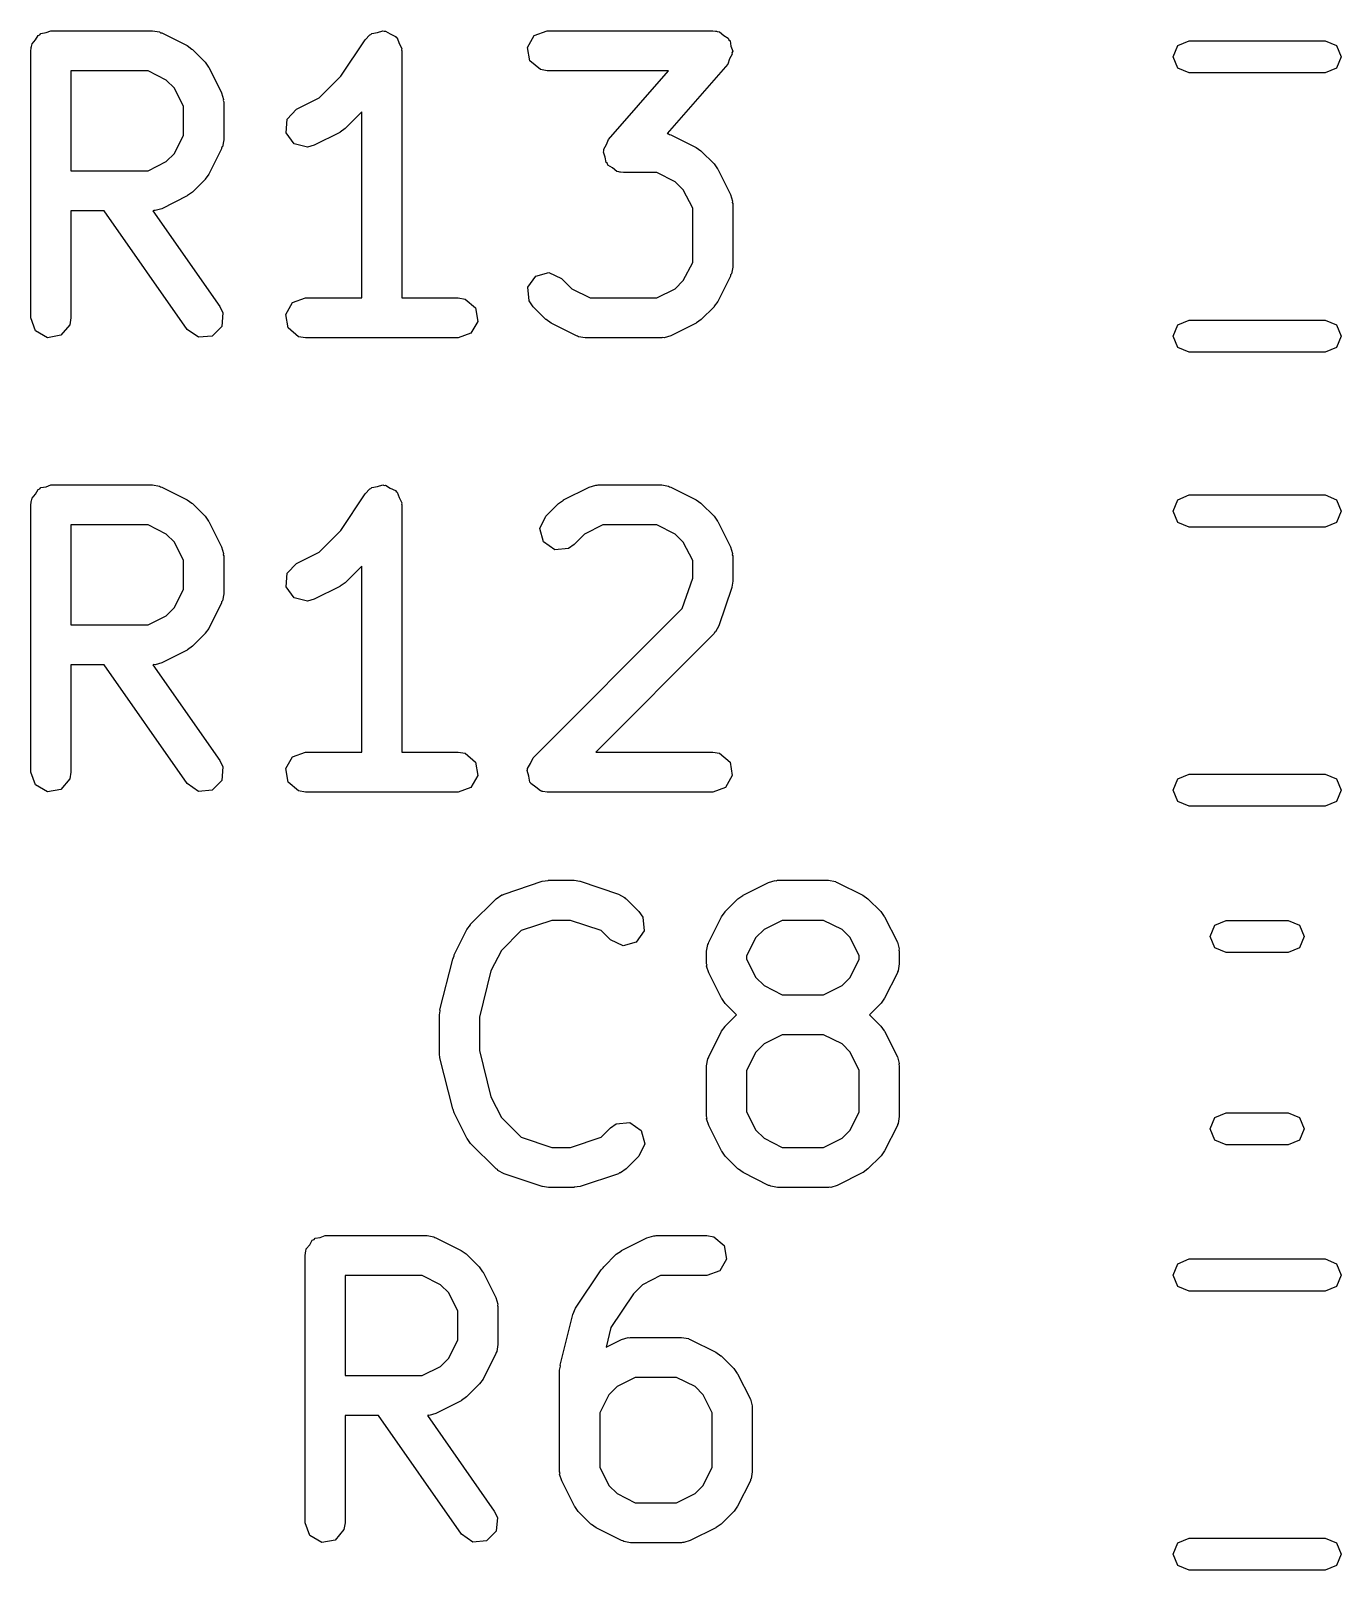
# Model space of a CAD drawing. Extents: x 127.8 to 166.1, y -113.3 to -80.1.
# Drawn here: x 138.01 to 142.91, y -87.74 to -81.97 of the extents above; entities that cross this region are included whole.
import ezdxf

# ---------------------------------------------------------------- set-up
doc = ezdxf.new("R2010")
doc.units = 0
doc.layers.add('BLACK', color=7, linetype='CONTINUOUS')

msp = doc.modelspace()

# ---------------------------------------------------------------- linework, layer by layer
at = {"layer": 'BLACK', "linetype": 'CONTINUOUS'}
for p, q in [((138.023, -82.0085), (138.033, -81.9916)), ((138.033, -81.9916), (138.04, -81.9893)), ((138.04, -81.9893), (138.044, -81.9841)), ((138.044, -81.9841), (138.063, -81.9808)), ((138.063, -81.9808), (138.081, -81.9741)), ((138.081, -81.9741), (138.462, -81.9741)), ((138.462, -81.9741), (138.488, -81.9786)), ((138.488, -81.9786), (138.491, -81.9815)), ((138.491, -81.9815), (138.496, -81.982)), ((138.496, -81.982), (138.591, -82.0296)), ((139.257, -82.0075), (139.275, -81.9887)), ((139.275, -81.9887), (139.279, -81.9874)), ((139.279, -81.9874), (139.282, -81.9841)), ((139.282, -81.9841), (139.303, -81.9804)), ((139.303, -81.9804), (139.324, -81.9743)), ((139.324, -81.9743), (139.328, -81.976)), ((139.328, -81.976), (139.333, -81.9752)), ((139.333, -81.9752), (139.351, -81.9861)), ((139.351, -81.9861), (139.371, -81.9949)), ((139.371, -81.9949), (139.373, -81.9987)), ((139.373, -81.9987), (139.377, -82.0009)), ((139.377, -82.0009), (139.384, -82.0213)), ((139.865, -82.0361), (139.89, -81.9916)), ((139.89, -81.9916), (139.939, -81.9741)), ((139.939, -81.9741), (140.558, -81.9741)), ((140.558, -81.9741), (140.569, -81.9761)), ((140.569, -81.9761), (140.572, -81.9755)), ((140.572, -81.9755), (140.575, -81.9771)), ((140.575, -81.9771), (140.583, -81.9786)), ((140.583, -81.9786), (140.599, -81.9916)), ((140.599, -81.9916), (140.616, -82.0021)), ((140.616, -82.0021), (140.618, -82.0078)), ((138.006, -82.0491), (138.008, -82.0394)), ((138.006, -83.0491), (138.006, -82.0491)), ((138.008, -82.0361), (138.009, -82.0332)), ((138.008, -82.0394), (138.008, -82.0361)), ((138.009, -82.0332), (138.011, -82.0234)), ((138.011, -82.0234), (138.023, -82.0085)), ((138.591, -82.0296), (138.609, -82.043)), ((138.609, -82.043), (138.611, -82.0437)), ((138.611, -82.0437), (138.658, -82.0913)), ((139.166, -82.1442), (139.257, -82.0075)), ((139.384, -82.0213), (139.394, -82.0409)), ((139.394, -82.0409), (139.393, -82.045)), ((139.393, -82.045), (139.395, -82.0491)), ((139.395, -82.0491), (139.395, -82.9741)), ((139.874, -82.0866), (139.865, -82.0361)), ((140.618, -82.0078), (140.623, -82.0116)), ((140.623, -82.0116), (140.626, -82.0315)), ((140.626, -82.0315), (140.633, -82.0507)), ((140.633, -82.0507), (140.63, -82.0562)), ((140.63, -82.0562), (140.631, -82.0621)), ((142.281, -82.0718), (142.299, -82.0294)), ((142.299, -82.0294), (142.341, -82.0118)), ((142.341, -82.0118), (142.85, -82.0118)), ((142.85, -82.0118), (142.893, -82.0294)), ((142.893, -82.0294), (142.91, -82.0718)), ((138.658, -82.0913), (138.671, -82.1097)), ((138.671, -82.1097), (138.672, -82.1108)), ((138.672, -82.1108), (138.72, -82.206)), ((139.913, -82.1196), (139.874, -82.0866)), ((140.614, -82.0985), (140.387, -82.3585)), ((140.621, -82.0796), (140.614, -82.0985)), ((140.631, -82.0621), (140.621, -82.0796)), ((142.299, -82.1142), (142.281, -82.0718)), ((142.341, -82.1318), (142.299, -82.1142)), ((142.893, -82.1142), (142.85, -82.1318)), ((142.91, -82.0718), (142.893, -82.1142)), ((138.445, -82.1241), (138.156, -82.1241)), ((138.156, -82.1241), (138.156, -82.4979)), ((138.513, -82.1584), (138.445, -82.1241)), ((138.544, -82.1888), (138.513, -82.1584)), ((139.085, -82.2256), (139.166, -82.1442)), ((139.939, -82.1241), (139.913, -82.1196)), ((140.392, -82.1241), (139.939, -82.1241)), ((140.168, -82.3807), (140.392, -82.1241)), ((142.85, -82.1318), (142.341, -82.1318)), ((138.578, -82.2573), (138.544, -82.1888)), ((138.72, -82.206), (138.727, -82.231)), ((138.727, -82.231), (138.726, -82.2354)), ((139, -82.2677), (139.085, -82.2256)), ((138.578, -82.3647), (138.578, -82.2573)), ((138.726, -82.2354), (138.728, -82.2396)), ((138.728, -82.2396), (138.728, -82.3824)), ((138.965, -82.305), (139, -82.2677)), ((139.245, -82.2778), (139.182, -82.3402)), ((139.245, -82.9741), (139.245, -82.2778)), ((138.962, -82.3562), (138.965, -82.305)), ((139.182, -82.3402), (139.164, -82.3531)), ((138.544, -82.4332), (138.578, -82.3647)), ((138.728, -82.3824), (138.723, -82.4081)), ((138.992, -82.3974), (138.962, -82.3562)), ((139.042, -82.4093), (138.992, -82.3974)), ((139.067, -82.4019), (139.042, -82.4093)), ((139.163, -82.3543), (139.067, -82.4019)), ((139.164, -82.3531), (139.163, -82.3543)), ((140.15, -82.417), (140.161, -82.3995)), ((140.161, -82.3995), (140.168, -82.3807)), ((140.387, -82.3585), (140.393, -82.3596)), ((140.393, -82.3596), (140.396, -82.3625)), ((140.396, -82.3625), (140.401, -82.363)), ((140.401, -82.363), (140.496, -82.4106)), ((138.445, -82.4979), (138.513, -82.4637)), ((138.513, -82.4637), (138.544, -82.4332)), ((138.72, -82.416), (138.672, -82.5112)), ((138.723, -82.4081), (138.72, -82.4115)), ((138.72, -82.4115), (138.72, -82.416)), ((140.149, -82.4285), (140.151, -82.4229)), ((140.156, -82.4476), (140.149, -82.4285)), ((140.151, -82.4229), (140.15, -82.417)), ((140.159, -82.4676), (140.156, -82.4476)), ((140.496, -82.4106), (140.514, -82.4239)), ((140.514, -82.4239), (140.515, -82.4246)), ((140.515, -82.4246), (140.563, -82.4723)), ((138.156, -82.4979), (138.445, -82.4979)), ((138.672, -82.5112), (138.659, -82.5292)), ((140.164, -82.4714), (140.159, -82.4676)), ((140.166, -82.4771), (140.164, -82.4714)), ((140.183, -82.4875), (140.166, -82.4771)), ((140.199, -82.5005), (140.183, -82.4875)), ((140.207, -82.502), (140.199, -82.5005)), ((140.21, -82.5036), (140.207, -82.502)), ((140.213, -82.5031), (140.21, -82.5036)), ((140.224, -82.5051), (140.213, -82.5031)), ((140.349, -82.5051), (140.224, -82.5051)), ((140.418, -82.5393), (140.349, -82.5051)), ((140.563, -82.4723), (140.576, -82.4906)), ((140.576, -82.4906), (140.577, -82.4917)), ((140.577, -82.4917), (140.625, -82.587)), ((138.611, -82.5783), (138.592, -82.5912)), ((138.658, -82.5307), (138.611, -82.5783)), ((138.659, -82.5292), (138.658, -82.5307)), ((140.448, -82.5697), (140.418, -82.5393)), ((140.483, -82.6382), (140.448, -82.5697)), ((138.591, -82.5924), (138.496, -82.64)), ((138.592, -82.5912), (138.591, -82.5924)), ((140.625, -82.587), (140.632, -82.612)), ((140.632, -82.612), (140.631, -82.6163)), ((140.631, -82.6163), (140.633, -82.6205)), ((140.633, -82.6205), (140.633, -82.8586)), ((138.28, -82.6479), (138.156, -82.6479)), ((138.156, -82.6479), (138.156, -83.0491)), ((138.591, -83.0921), (138.28, -82.6479)), ((138.467, -82.6464), (138.463, -82.6476)), ((138.463, -82.6476), (138.714, -83.0061)), ((138.471, -82.6474), (138.467, -82.6464)), ((138.496, -82.64), (138.471, -82.6474)), ((140.483, -82.8409), (140.483, -82.6382)), ((140.448, -82.9094), (140.483, -82.8409)), ((140.633, -82.8586), (140.628, -82.8843)), ((139.866, -82.9344), (139.896, -82.8924)), ((139.896, -82.8924), (139.945, -82.8791)), ((139.945, -82.8791), (139.992, -82.9008)), ((139.992, -82.9008), (140.031, -82.9398)), ((140.418, -82.9398), (140.448, -82.9094)), ((140.625, -82.8922), (140.577, -82.9874)), ((140.628, -82.8843), (140.625, -82.8877)), ((140.625, -82.8877), (140.625, -82.8922)), ((138.986, -82.9916), (139.034, -82.9741)), ((139.034, -82.9741), (139.245, -82.9741)), ((139.395, -82.9741), (139.605, -82.9741)), ((139.605, -82.9741), (139.631, -82.9786)), ((139.631, -82.9786), (139.67, -83.0116)), ((139.871, -82.9856), (139.866, -82.9344)), ((140.031, -82.9398), (140.099, -82.9741)), ((140.099, -82.9741), (140.349, -82.9741)), ((140.349, -82.9741), (140.418, -82.9398)), ((138.714, -83.0061), (138.725, -83.0297)), ((138.725, -83.0297), (138.721, -83.0808)), ((138.96, -83.0361), (138.986, -82.9916)), ((138.969, -83.0866), (138.96, -83.0361)), ((139.67, -83.0116), (139.679, -83.0621)), ((139.886, -83.0069), (139.871, -82.9856)), ((139.933, -83.0545), (139.886, -83.0069)), ((140.563, -83.0069), (140.515, -83.0545)), ((140.564, -83.0054), (140.563, -83.0069)), ((140.577, -82.9874), (140.564, -83.0054)), ((138.024, -83.0973), (138.006, -83.0491)), ((138.068, -83.123), (138.024, -83.0973)), ((138.152, -83.0748), (138.119, -83.1141)), ((138.156, -83.0491), (138.152, -83.0748)), ((138.633, -83.1215), (138.591, -83.0921)), ((138.721, -83.0808), (138.685, -83.1171)), ((139.008, -83.1196), (138.969, -83.0866)), ((139.679, -83.0621), (139.653, -83.1066)), ((139.935, -83.0552), (139.933, -83.0545)), ((139.953, -83.0686), (139.935, -83.0552)), ((140.048, -83.1162), (139.953, -83.0686)), ((140.496, -83.0686), (140.401, -83.1162)), ((140.497, -83.0674), (140.496, -83.0686)), ((140.515, -83.0545), (140.497, -83.0674)), ((142.281, -83.1168), (142.299, -83.0744)), ((142.299, -83.0744), (142.341, -83.0568)), ((142.341, -83.0568), (142.85, -83.0568)), ((142.85, -83.0568), (142.893, -83.0744)), ((142.893, -83.0744), (142.91, -83.1168)), ((138.119, -83.1141), (138.068, -83.123)), ((138.685, -83.1171), (138.633, -83.1215)), ((139.034, -83.1241), (139.008, -83.1196)), ((139.605, -83.1241), (139.034, -83.1241)), ((139.653, -83.1066), (139.605, -83.1241)), ((140.052, -83.1167), (140.048, -83.1162)), ((140.056, -83.1196), (140.052, -83.1167)), ((140.081, -83.1241), (140.056, -83.1196)), ((140.367, -83.1241), (140.081, -83.1241)), ((140.371, -83.1226), (140.367, -83.1241)), ((140.376, -83.1236), (140.371, -83.1226)), ((140.401, -83.1162), (140.376, -83.1236)), ((142.299, -83.1592), (142.281, -83.1168)), ((142.91, -83.1168), (142.893, -83.1592)), ((142.341, -83.1768), (142.299, -83.1592)), ((142.85, -83.1768), (142.341, -83.1768)), ((142.893, -83.1592), (142.85, -83.1768)), ((138.063, -83.6808), (138.081, -83.6741)), ((138.081, -83.6741), (138.462, -83.6741)), ((138.462, -83.6741), (138.488, -83.6786)), ((139.303, -83.6804), (139.324, -83.6743)), ((139.324, -83.6743), (139.328, -83.676)), ((140.125, -83.6756), (140.129, -83.6741)), ((140.129, -83.6741), (140.367, -83.6741)), ((140.367, -83.6741), (140.393, -83.6786)), ((138.009, -83.7332), (138.011, -83.7234)), ((138.011, -83.7234), (138.023, -83.7085)), ((138.023, -83.7085), (138.033, -83.6916)), ((138.033, -83.6916), (138.04, -83.6893)), ((138.04, -83.6893), (138.044, -83.6841)), ((138.044, -83.6841), (138.063, -83.6808)), ((138.488, -83.6786), (138.491, -83.6815)), ((138.491, -83.6815), (138.496, -83.682)), ((138.496, -83.682), (138.591, -83.7296)), ((138.591, -83.7296), (138.609, -83.743)), ((139.166, -83.8442), (139.257, -83.7075)), ((139.257, -83.7075), (139.275, -83.6887)), ((139.275, -83.6887), (139.279, -83.6874)), ((139.279, -83.6874), (139.282, -83.6841)), ((139.282, -83.6841), (139.303, -83.6804)), ((139.328, -83.676), (139.333, -83.6752)), ((139.333, -83.6752), (139.351, -83.6861)), ((139.351, -83.6861), (139.371, -83.6949)), ((139.371, -83.6949), (139.373, -83.6987)), ((139.373, -83.6987), (139.377, -83.7009)), ((139.377, -83.7009), (139.384, -83.7213)), ((139.384, -83.7213), (139.394, -83.7409)), ((139.981, -83.7437), (139.999, -83.7308)), ((139.999, -83.7308), (140, -83.7296)), ((140, -83.7296), (140.096, -83.682)), ((140.096, -83.682), (140.12, -83.6746)), ((140.12, -83.6746), (140.125, -83.6756)), ((140.393, -83.6786), (140.396, -83.6815)), ((140.396, -83.6815), (140.401, -83.682)), ((140.401, -83.682), (140.496, -83.7296)), ((140.496, -83.7296), (140.514, -83.743)), ((142.281, -83.7718), (142.299, -83.7294)), ((142.299, -83.7294), (142.341, -83.7118)), ((142.341, -83.7118), (142.85, -83.7118)), ((142.85, -83.7118), (142.893, -83.7294)), ((142.893, -83.7294), (142.91, -83.7718)), ((138.006, -83.7491), (138.008, -83.7394)), ((138.006, -84.7491), (138.006, -83.7491)), ((138.008, -83.7361), (138.009, -83.7332)), ((138.008, -83.7394), (138.008, -83.7361)), ((138.609, -83.743), (138.611, -83.7437)), ((138.611, -83.7437), (138.658, -83.7913)), ((139.394, -83.7409), (139.393, -83.745)), ((139.393, -83.745), (139.395, -83.7491)), ((139.395, -83.7491), (139.395, -84.6741)), ((139.933, -83.7913), (139.981, -83.7437)), ((140.514, -83.743), (140.515, -83.7437)), ((140.515, -83.7437), (140.563, -83.7913)), ((142.299, -83.8142), (142.281, -83.7718)), ((142.91, -83.7718), (142.893, -83.8142)), ((138.445, -83.8241), (138.156, -83.8241)), ((138.156, -83.8241), (138.156, -84.1979)), ((138.513, -83.8584), (138.445, -83.8241)), ((138.658, -83.7913), (138.671, -83.8097)), ((138.671, -83.8097), (138.672, -83.8108)), ((138.672, -83.8108), (138.72, -83.906)), ((139.085, -83.9256), (139.166, -83.8442)), ((139.911, -83.8378), (139.933, -83.7913)), ((139.925, -83.8874), (139.911, -83.8378)), ((140.147, -83.8241), (140.078, -83.8584)), ((140.349, -83.8241), (140.147, -83.8241)), ((140.418, -83.8584), (140.349, -83.8241)), ((140.563, -83.7913), (140.576, -83.8097)), ((140.576, -83.8097), (140.577, -83.8108)), ((140.577, -83.8108), (140.625, -83.906)), ((142.341, -83.8318), (142.299, -83.8142)), ((142.85, -83.8318), (142.341, -83.8318)), ((142.893, -83.8142), (142.85, -83.8318)), ((138.544, -83.8888), (138.513, -83.8584)), ((138.578, -83.9573), (138.544, -83.8888)), ((139.967, -83.9168), (139.925, -83.8874)), ((140.039, -83.8974), (140.018, -83.9123)), ((140.078, -83.8584), (140.039, -83.8974)), ((140.448, -83.8888), (140.418, -83.8584)), ((140.483, -83.9573), (140.448, -83.8888)), ((138.578, -84.0647), (138.578, -83.9573)), ((138.72, -83.906), (138.727, -83.931)), ((138.727, -83.931), (138.726, -83.9354)), ((138.726, -83.9354), (138.728, -83.9396)), ((138.728, -83.9396), (138.728, -84.0824)), ((139, -83.9677), (139.085, -83.9256)), ((140.018, -83.9123), (139.967, -83.9168)), ((140.483, -84.0226), (140.483, -83.9573)), ((140.625, -83.906), (140.632, -83.931)), ((140.632, -83.931), (140.631, -83.9354)), ((140.631, -83.9354), (140.633, -83.9396)), ((140.633, -83.9396), (140.633, -84.0348)), ((138.962, -84.0562), (138.965, -84.005)), ((138.965, -84.005), (139, -83.9677)), ((139.245, -83.9778), (139.182, -84.0402)), ((139.245, -84.6741), (139.245, -83.9778)), ((138.544, -84.1332), (138.578, -84.0647)), ((138.992, -84.0974), (138.962, -84.0562)), ((139.163, -84.0543), (139.067, -84.1019)), ((139.164, -84.0531), (139.163, -84.0543)), ((139.182, -84.0402), (139.164, -84.0531)), ((140.444, -84.1372), (140.483, -84.0226)), ((140.629, -84.0585), (140.581, -84.2014)), ((140.633, -84.0348), (140.629, -84.0569)), ((140.629, -84.0569), (140.629, -84.0585)), ((138.513, -84.1636), (138.544, -84.1332)), ((138.72, -84.116), (138.672, -84.2112)), ((138.723, -84.1081), (138.72, -84.1115)), ((138.72, -84.1115), (138.72, -84.116)), ((138.728, -84.0824), (138.723, -84.1081)), ((139.042, -84.1093), (138.992, -84.0974)), ((139.067, -84.1019), (139.042, -84.1093)), ((138.445, -84.1979), (138.513, -84.1636)), ((139.886, -84.6961), (140.444, -84.1372)), ((138.156, -84.1979), (138.445, -84.1979)), ((138.658, -84.2307), (138.611, -84.2783)), ((138.659, -84.2292), (138.658, -84.2307)), ((138.672, -84.2112), (138.659, -84.2292)), ((140.563, -84.2307), (140.12, -84.6741)), ((140.565, -84.2266), (140.563, -84.2307)), ((140.569, -84.2243), (140.565, -84.2266)), ((140.581, -84.2014), (140.569, -84.2243)), ((138.591, -84.2924), (138.496, -84.34)), ((138.592, -84.2912), (138.591, -84.2924)), ((138.611, -84.2783), (138.592, -84.2912)), ((138.28, -84.3479), (138.156, -84.3479)), ((138.156, -84.3479), (138.156, -84.7491)), ((138.591, -84.7921), (138.28, -84.3479)), ((138.467, -84.3464), (138.463, -84.3476)), ((138.463, -84.3476), (138.714, -84.7061)), ((138.471, -84.3474), (138.467, -84.3464)), ((138.496, -84.34), (138.471, -84.3474)), ((138.714, -84.7061), (138.725, -84.7297)), ((138.96, -84.7361), (138.986, -84.6916)), ((138.986, -84.6916), (139.034, -84.6741)), ((139.034, -84.6741), (139.245, -84.6741)), ((139.395, -84.6741), (139.605, -84.6741)), ((139.605, -84.6741), (139.631, -84.6786)), ((139.631, -84.6786), (139.67, -84.7116)), ((139.67, -84.7116), (139.679, -84.7621)), ((139.876, -84.7165), (139.886, -84.6961)), ((140.12, -84.6741), (140.558, -84.6741)), ((140.558, -84.6741), (140.583, -84.6786)), ((140.583, -84.6786), (140.623, -84.7116)), ((140.623, -84.7116), (140.631, -84.7621)), ((138.024, -84.7973), (138.006, -84.7491)), ((138.156, -84.7491), (138.152, -84.7748)), ((138.725, -84.7297), (138.721, -84.7808)), ((138.969, -84.7866), (138.96, -84.7361)), ((139.679, -84.7621), (139.653, -84.8066)), ((139.864, -84.7426), (139.865, -84.7395)), ((139.87, -84.7644), (139.864, -84.7426)), ((139.865, -84.7361), (139.876, -84.7165)), ((139.865, -84.7395), (139.865, -84.7361)), ((139.874, -84.7866), (139.87, -84.7644)), ((140.631, -84.7621), (140.606, -84.8066)), ((142.299, -84.7744), (142.341, -84.7568)), ((142.341, -84.7568), (142.85, -84.7568)), ((142.85, -84.7568), (142.893, -84.7744)), ((138.068, -84.823), (138.024, -84.7973)), ((138.119, -84.8141), (138.068, -84.823)), ((138.152, -84.7748), (138.119, -84.8141)), ((138.633, -84.8215), (138.591, -84.7921)), ((138.685, -84.8171), (138.633, -84.8215)), ((138.721, -84.7808), (138.685, -84.8171)), ((139.008, -84.8196), (138.969, -84.7866)), ((139.034, -84.8241), (139.008, -84.8196)), ((139.605, -84.8241), (139.034, -84.8241)), ((139.653, -84.8066), (139.605, -84.8241)), ((139.876, -84.7888), (139.874, -84.7866)), ((139.877, -84.7921), (139.876, -84.7888)), ((139.896, -84.8051), (139.877, -84.7921)), ((139.913, -84.8196), (139.896, -84.8051)), ((139.918, -84.8204), (139.913, -84.8196)), ((139.919, -84.8215), (139.918, -84.8204)), ((139.922, -84.8213), (139.919, -84.8215)), ((139.939, -84.8241), (139.922, -84.8213)), ((140.558, -84.8241), (139.939, -84.8241)), ((140.606, -84.8066), (140.558, -84.8241)), ((142.281, -84.8168), (142.299, -84.7744)), ((142.299, -84.8592), (142.281, -84.8168)), ((142.893, -84.7744), (142.91, -84.8168)), ((142.91, -84.8168), (142.893, -84.8592)), ((142.341, -84.8768), (142.299, -84.8592)), ((142.85, -84.8768), (142.341, -84.8768)), ((142.893, -84.8592), (142.85, -84.8768)), ((139.777, -85.2056), (139.92, -85.1579)), ((139.92, -85.1579), (139.942, -85.1547)), ((139.942, -85.1547), (139.943, -85.1541)), ((139.943, -85.1541), (140.039, -85.1541)), ((140.039, -85.1541), (140.061, -85.158)), ((140.061, -85.158), (140.062, -85.1579)), ((140.062, -85.1579), (140.205, -85.2056)), ((140.672, -85.2096), (140.767, -85.162)), ((140.767, -85.162), (140.792, -85.1546)), ((140.792, -85.1546), (140.796, -85.1556)), ((140.796, -85.1556), (140.8, -85.1541)), ((140.8, -85.1541), (140.991, -85.1541)), ((140.991, -85.1541), (141.017, -85.1586)), ((141.017, -85.1586), (141.02, -85.1615)), ((141.02, -85.1615), (141.024, -85.162)), ((141.024, -85.162), (141.12, -85.2096)), ((139.652, -85.3189), (139.747, -85.2237)), ((139.747, -85.2237), (139.769, -85.2087)), ((139.769, -85.2087), (139.773, -85.2084)), ((139.773, -85.2084), (139.777, -85.2056)), ((140.205, -85.2056), (140.228, -85.218)), ((140.228, -85.218), (140.23, -85.2218)), ((140.23, -85.2218), (140.234, -85.2237)), ((140.234, -85.2237), (140.282, -85.2713)), ((140.605, -85.2713), (140.652, -85.2237)), ((140.652, -85.2237), (140.671, -85.2108)), ((140.671, -85.2108), (140.672, -85.2096)), ((141.12, -85.2096), (141.138, -85.223)), ((141.138, -85.223), (141.139, -85.2237)), ((141.139, -85.2237), (141.187, -85.2713)), ((140.282, -85.2713), (140.297, -85.2926)), ((140.591, -85.2908), (140.604, -85.2728)), ((140.604, -85.2728), (140.605, -85.2713)), ((141.187, -85.2713), (141.2, -85.2897)), ((139.591, -85.4337), (139.638, -85.3384)), ((139.638, -85.3384), (139.652, -85.3204)), ((139.652, -85.3204), (139.652, -85.3189)), ((139.841, -85.3423), (139.767, -85.4164)), ((139.956, -85.3041), (139.841, -85.3423)), ((140.026, -85.3041), (139.956, -85.3041)), ((140.141, -85.3423), (140.026, -85.3041)), ((140.176, -85.3774), (140.141, -85.3423)), ((140.301, -85.3437), (140.272, -85.3858)), ((140.297, -85.2926), (140.301, -85.3437)), ((140.543, -85.386), (140.591, -85.2908)), ((140.75, -85.3384), (140.719, -85.3688)), ((140.818, -85.3041), (140.75, -85.3384)), ((140.973, -85.3041), (140.818, -85.3041)), ((141.042, -85.3384), (140.973, -85.3041)), ((141.072, -85.3688), (141.042, -85.3384)), ((141.2, -85.2897), (141.201, -85.2908)), ((141.201, -85.2908), (141.249, -85.386)), ((142.42, -85.3643), (142.437, -85.3219)), ((142.437, -85.3219), (142.48, -85.3043)), ((142.48, -85.3043), (142.712, -85.3043)), ((142.712, -85.3043), (142.754, -85.3219)), ((142.754, -85.3219), (142.772, -85.3643)), ((140.223, -85.3991), (140.176, -85.3774)), ((140.272, -85.3858), (140.223, -85.3991)), ((140.535, -85.4196), (140.54, -85.3939)), ((140.54, -85.3939), (140.542, -85.3905)), ((140.542, -85.3905), (140.543, -85.386)), ((140.719, -85.3688), (140.685, -85.4373)), ((141.106, -85.4373), (141.072, -85.3688)), ((141.249, -85.386), (141.256, -85.411)), ((142.437, -85.4067), (142.42, -85.3643)), ((142.772, -85.3643), (142.754, -85.4067)), ((139.537, -85.6395), (139.585, -85.449)), ((139.585, -85.449), (139.59, -85.4372)), ((139.59, -85.4372), (139.591, -85.4337)), ((139.767, -85.4164), (139.728, -85.4934)), ((140.535, -85.4672), (140.535, -85.4196)), ((140.685, -85.4373), (140.685, -85.4495)), ((140.685, -85.4495), (140.719, -85.518)), ((141.072, -85.518), (141.106, -85.4495)), ((141.106, -85.4495), (141.106, -85.4373)), ((141.256, -85.411), (141.255, -85.4154)), ((141.255, -85.4154), (141.256, -85.4196)), ((141.256, -85.4196), (141.256, -85.4672)), ((142.48, -85.4243), (142.437, -85.4067)), ((142.712, -85.4243), (142.48, -85.4243)), ((142.754, -85.4067), (142.712, -85.4243)), ((139.728, -85.4934), (139.685, -85.6669)), ((140.537, -85.4714), (140.535, -85.4672)), ((140.535, -85.4758), (140.537, -85.4714)), ((140.543, -85.5007), (140.535, -85.4758)), ((140.591, -85.596), (140.543, -85.5007)), ((140.719, -85.518), (140.75, -85.5484)), ((141.042, -85.5484), (141.072, -85.518)), ((141.249, -85.5007), (141.201, -85.596)), ((141.252, -85.4928), (141.249, -85.4963)), ((141.249, -85.4963), (141.249, -85.5007)), ((141.256, -85.4672), (141.252, -85.4928)), ((140.75, -85.5484), (140.818, -85.5827)), ((140.973, -85.5827), (141.042, -85.5484)), ((140.592, -85.5971), (140.591, -85.596)), ((140.605, -85.6155), (140.592, -85.5971)), ((140.647, -85.6577), (140.605, -85.6155)), ((140.818, -85.5827), (140.973, -85.5827)), ((141.187, -85.6155), (141.145, -85.6577)), ((141.188, -85.614), (141.187, -85.6155)), ((141.201, -85.596), (141.188, -85.614)), ((139.535, -85.6577), (139.538, -85.6429)), ((139.535, -85.8005), (139.535, -85.6577)), ((139.538, -85.6429), (139.537, -85.6395)), ((139.685, -85.6669), (139.685, -85.7913)), ((140.605, -85.6999), (140.647, -85.6577)), ((141.145, -85.6577), (141.187, -85.6999)), ((140.543, -85.8146), (140.591, -85.7194)), ((140.591, -85.7194), (140.604, -85.7014)), ((140.604, -85.7014), (140.605, -85.6999)), ((140.818, -85.7327), (140.75, -85.7669)), ((140.973, -85.7327), (140.818, -85.7327)), ((141.042, -85.7669), (140.973, -85.7327)), ((141.187, -85.6999), (141.2, -85.7182)), ((141.2, -85.7182), (141.201, -85.7194)), ((141.201, -85.7194), (141.249, -85.8146)), ((139.536, -85.8038), (139.535, -85.8005)), ((139.537, -85.8187), (139.536, -85.8038)), ((139.685, -85.7913), (139.728, -85.9648)), ((140.719, -85.7973), (140.685, -85.8659)), ((140.75, -85.7669), (140.719, -85.7973)), ((141.072, -85.7973), (141.042, -85.7669)), ((141.106, -85.8658), (141.072, -85.7973)), ((139.585, -86.0092), (139.537, -85.8187)), ((140.535, -85.8481), (140.54, -85.8225)), ((140.535, -86.0386), (140.535, -85.8481)), ((140.54, -85.8225), (140.542, -85.8191)), ((140.542, -85.8191), (140.543, -85.8146)), ((141.249, -85.8146), (141.256, -85.8396)), ((141.256, -85.8396), (141.255, -85.8439)), ((141.255, -85.8439), (141.256, -85.8481)), ((141.256, -85.8481), (141.256, -86.0386)), ((140.685, -85.8659), (140.685, -86.0209)), ((141.106, -86.0209), (141.106, -85.8658)), ((139.728, -85.9648), (139.767, -86.0418)), ((139.587, -86.0121), (139.585, -86.0092)), ((139.591, -86.0245), (139.587, -86.0121)), ((139.638, -86.1198), (139.591, -86.0245)), ((140.685, -86.0209), (140.719, -86.0894)), ((141.072, -86.0894), (141.106, -86.0209)), ((142.437, -86.0419), (142.48, -86.0243)), ((142.48, -86.0243), (142.712, -86.0243)), ((142.712, -86.0243), (142.754, -86.0419)), ((139.767, -86.0418), (139.841, -86.1159)), ((140.141, -86.1159), (140.176, -86.0808)), ((140.176, -86.0808), (140.197, -86.0659)), ((140.197, -86.0659), (140.248, -86.0614)), ((140.248, -86.0614), (140.29, -86.0908)), ((140.29, -86.0908), (140.304, -86.1404)), ((140.537, -86.0428), (140.535, -86.0386)), ((140.535, -86.0472), (140.537, -86.0428)), ((140.543, -86.0722), (140.535, -86.0472)), ((140.591, -86.1674), (140.543, -86.0722)), ((140.719, -86.0894), (140.75, -86.1198)), ((141.042, -86.1198), (141.072, -86.0894)), ((141.249, -86.0722), (141.201, -86.1674)), ((141.252, -86.0643), (141.249, -86.0677)), ((141.249, -86.0677), (141.249, -86.0722)), ((141.256, -86.0386), (141.252, -86.0643)), ((142.42, -86.0843), (142.437, -86.0419)), ((142.437, -86.1267), (142.42, -86.0843)), ((142.754, -86.0419), (142.772, -86.0843)), ((142.772, -86.0843), (142.754, -86.1267)), ((139.639, -86.1209), (139.638, -86.1198)), ((139.652, -86.1393), (139.639, -86.1209)), ((139.747, -86.2345), (139.652, -86.1393)), ((139.841, -86.1159), (139.956, -86.1541)), ((140.026, -86.1541), (140.141, -86.1159)), ((140.304, -86.1404), (140.282, -86.1869)), ((140.75, -86.1198), (140.818, -86.1541)), ((140.973, -86.1541), (141.042, -86.1198)), ((142.48, -86.1443), (142.437, -86.1267)), ((142.712, -86.1443), (142.48, -86.1443)), ((142.754, -86.1267), (142.712, -86.1443)), ((139.956, -86.1541), (140.026, -86.1541)), ((140.282, -86.1869), (140.234, -86.2345)), ((140.592, -86.1685), (140.591, -86.1674)), ((140.605, -86.1869), (140.592, -86.1685)), ((140.652, -86.2345), (140.605, -86.1869)), ((140.818, -86.1541), (140.973, -86.1541)), ((141.187, -86.1869), (141.139, -86.2345)), ((141.188, -86.1854), (141.187, -86.1869)), ((141.201, -86.1674), (141.188, -86.1854)), ((139.752, -86.2364), (139.747, -86.2345)), ((139.754, -86.2402), (139.752, -86.2364)), ((139.777, -86.2526), (139.754, -86.2402)), ((139.92, -86.3002), (139.777, -86.2526)), ((140.205, -86.2526), (140.062, -86.3002)), ((140.209, -86.2498), (140.205, -86.2526)), ((140.213, -86.2495), (140.209, -86.2498)), ((140.234, -86.2345), (140.213, -86.2495)), ((140.654, -86.2352), (140.652, -86.2345)), ((140.672, -86.2486), (140.654, -86.2352)), ((140.767, -86.2962), (140.672, -86.2486)), ((141.12, -86.2486), (141.024, -86.2962)), ((141.121, -86.2474), (141.12, -86.2486)), ((141.139, -86.2345), (141.121, -86.2474)), ((139.921, -86.3002), (139.92, -86.3002)), ((139.943, -86.3041), (139.921, -86.3002)), ((140.039, -86.3041), (139.943, -86.3041)), ((140.04, -86.3035), (140.039, -86.3041)), ((140.062, -86.3002), (140.04, -86.3035)), ((140.771, -86.2967), (140.767, -86.2962)), ((140.775, -86.2996), (140.771, -86.2967)), ((140.8, -86.3041), (140.775, -86.2996)), ((140.991, -86.3041), (140.8, -86.3041)), ((140.995, -86.3026), (140.991, -86.3041)), ((141, -86.3036), (140.995, -86.3026)), ((141.024, -86.2962), (141, -86.3036)), ((139.066, -86.4993), (139.07, -86.4941)), ((139.07, -86.4941), (139.089, -86.4908)), ((139.089, -86.4908), (139.108, -86.4841)), ((139.108, -86.4841), (139.489, -86.4841)), ((139.489, -86.4841), (139.514, -86.4886)), ((139.514, -86.4886), (139.518, -86.4915)), ((139.518, -86.4915), (139.522, -86.492)), ((139.522, -86.492), (139.617, -86.5396)), ((140.217, -86.5396), (140.312, -86.492)), ((140.312, -86.492), (140.337, -86.4846)), ((140.337, -86.4846), (140.342, -86.4856)), ((140.342, -86.4856), (140.346, -86.4841)), ((140.346, -86.4841), (140.536, -86.4841)), ((140.536, -86.4841), (140.562, -86.4886)), ((140.562, -86.4886), (140.601, -86.5216)), ((139.033, -86.5591), (139.034, -86.5494)), ((139.034, -86.5461), (139.035, -86.5432)), ((139.034, -86.5494), (139.034, -86.5461)), ((139.035, -86.5432), (139.037, -86.5334)), ((139.037, -86.5334), (139.05, -86.5185)), ((139.05, -86.5185), (139.059, -86.5016)), ((139.059, -86.5016), (139.066, -86.4993)), ((139.617, -86.5396), (139.635, -86.553)), ((139.635, -86.553), (139.637, -86.5537)), ((139.637, -86.5537), (139.684, -86.6013)), ((140.15, -86.6013), (140.197, -86.5537)), ((140.197, -86.5537), (140.216, -86.5408)), ((140.216, -86.5408), (140.217, -86.5396)), ((140.601, -86.5216), (140.61, -86.5721)), ((139.033, -87.5591), (139.033, -86.5591)), ((139.684, -86.6013), (139.697, -86.6197)), ((140.045, -86.7556), (140.14, -86.6127)), ((140.14, -86.6127), (140.148, -86.6045)), ((140.148, -86.6045), (140.15, -86.6013)), ((140.61, -86.5721), (140.584, -86.6166)), ((142.281, -86.6318), (142.299, -86.5894)), ((142.299, -86.5894), (142.341, -86.5718)), ((142.341, -86.5718), (142.85, -86.5718)), ((142.85, -86.5718), (142.893, -86.5894)), ((142.893, -86.5894), (142.91, -86.6318)), ((139.471, -86.6341), (139.183, -86.6341)), ((139.183, -86.6341), (139.183, -87.0079)), ((139.539, -86.6684), (139.471, -86.6341)), ((139.57, -86.6988), (139.539, -86.6684)), ((139.697, -86.6197), (139.699, -86.6208)), ((139.699, -86.6208), (139.746, -86.716)), ((140.295, -86.6684), (140.261, -86.7021)), ((140.363, -86.6341), (140.295, -86.6684)), ((140.536, -86.6341), (140.363, -86.6341)), ((140.584, -86.6166), (140.536, -86.6341)), ((142.299, -86.6742), (142.281, -86.6318)), ((142.91, -86.6318), (142.893, -86.6742)), ((139.604, -86.7673), (139.57, -86.6988)), ((139.746, -86.716), (139.754, -86.741)), ((140.261, -86.7021), (140.177, -86.828)), ((142.341, -86.6918), (142.299, -86.6742)), ((142.85, -86.6918), (142.341, -86.6918)), ((142.893, -86.6742), (142.85, -86.6918)), ((139.604, -86.8747), (139.604, -86.7673)), ((139.754, -86.741), (139.753, -86.7454)), ((139.753, -86.7454), (139.754, -86.7496)), ((139.754, -86.7496), (139.754, -86.8924)), ((139.987, -86.9695), (140.035, -86.779)), ((140.035, -86.779), (140.045, -86.756)), ((140.045, -86.756), (140.045, -86.7556)), ((140.177, -86.828), (140.159, -86.9021)), ((139.57, -86.9432), (139.604, -86.8747)), ((139.754, -86.8924), (139.75, -86.9181)), ((140.159, -86.9021), (140.217, -86.873)), ((140.217, -86.873), (140.242, -86.8655)), ((140.242, -86.8655), (140.246, -86.8666)), ((140.246, -86.8666), (140.25, -86.8651)), ((140.25, -86.8651), (140.441, -86.8651)), ((140.441, -86.8651), (140.467, -86.8696)), ((140.467, -86.8696), (140.47, -86.8725)), ((140.47, -86.8725), (140.474, -86.873)), ((140.474, -86.873), (140.57, -86.9206)), ((139.539, -86.9736), (139.57, -86.9432)), ((139.746, -86.926), (139.699, -87.0212)), ((139.747, -86.9215), (139.746, -86.926)), ((139.75, -86.9181), (139.747, -86.9215)), ((140.57, -86.9206), (140.588, -86.9339)), ((140.588, -86.9339), (140.589, -86.9346)), ((140.589, -86.9346), (140.637, -86.9823)), ((139.183, -87.0079), (139.471, -87.0079)), ((139.471, -87.0079), (139.539, -86.9736)), ((139.985, -86.9877), (139.988, -86.9729)), ((139.985, -87.3686), (139.985, -86.9877)), ((139.988, -86.9729), (139.987, -86.9695)), ((140.268, -87.0151), (140.2, -87.0493)), ((140.423, -87.0151), (140.268, -87.0151)), ((140.492, -87.0493), (140.423, -87.0151)), ((140.637, -86.9823), (140.65, -87.0006)), ((140.65, -87.0006), (140.651, -87.0017)), ((140.651, -87.0017), (140.699, -87.097)), ((139.684, -87.0407), (139.637, -87.0883)), ((139.685, -87.0392), (139.684, -87.0407)), ((139.699, -87.0212), (139.685, -87.0392)), ((140.2, -87.0493), (140.169, -87.0797)), ((140.522, -87.0797), (140.492, -87.0493)), ((139.617, -87.1024), (139.522, -87.15)), ((139.618, -87.1012), (139.617, -87.1024)), ((139.637, -87.0883), (139.618, -87.1012)), ((140.169, -87.0797), (140.135, -87.1482)), ((140.556, -87.1482), (140.522, -87.0797)), ((140.699, -87.097), (140.706, -87.122)), ((140.706, -87.122), (140.705, -87.1263)), ((140.705, -87.1263), (140.706, -87.1305)), ((140.706, -87.1305), (140.706, -87.3686)), ((139.307, -87.1579), (139.183, -87.1579)), ((139.183, -87.1579), (139.183, -87.5591)), ((139.618, -87.6021), (139.307, -87.1579)), ((139.493, -87.1564), (139.49, -87.1576)), ((139.49, -87.1576), (139.74, -87.5161)), ((139.497, -87.1574), (139.493, -87.1564)), ((139.522, -87.15), (139.497, -87.1574)), ((140.135, -87.1482), (140.135, -87.3509)), ((140.556, -87.3509), (140.556, -87.1482)), ((140.135, -87.3509), (140.169, -87.4194)), ((140.522, -87.4194), (140.556, -87.3509)), ((139.987, -87.3728), (139.985, -87.3686)), ((139.985, -87.3772), (139.987, -87.3728)), ((139.993, -87.4022), (139.985, -87.3772)), ((140.041, -87.4974), (139.993, -87.4022)), ((140.169, -87.4194), (140.2, -87.4498)), ((140.492, -87.4498), (140.522, -87.4194)), ((140.699, -87.4022), (140.651, -87.4974)), ((140.702, -87.3943), (140.699, -87.3977)), ((140.699, -87.3977), (140.699, -87.4022)), ((140.706, -87.3686), (140.702, -87.3943)), ((140.2, -87.4498), (140.268, -87.4841)), ((140.423, -87.4841), (140.492, -87.4498)), ((139.74, -87.5161), (139.752, -87.5397)), ((140.042, -87.4985), (140.041, -87.4974)), ((140.055, -87.5169), (140.042, -87.4985)), ((140.102, -87.5645), (140.055, -87.5169)), ((140.268, -87.4841), (140.423, -87.4841)), ((140.637, -87.5169), (140.589, -87.5645)), ((140.638, -87.5154), (140.637, -87.5169)), ((140.651, -87.4974), (140.638, -87.5154)), ((139.05, -87.6073), (139.033, -87.5591)), ((139.178, -87.5848), (139.145, -87.6241)), ((139.183, -87.5591), (139.178, -87.5848)), ((139.747, -87.5908), (139.711, -87.6271)), ((139.752, -87.5397), (139.747, -87.5908)), ((140.104, -87.5652), (140.102, -87.5645)), ((140.122, -87.5786), (140.104, -87.5652)), ((140.217, -87.6262), (140.122, -87.5786)), ((140.57, -87.5786), (140.474, -87.6262)), ((140.571, -87.5774), (140.57, -87.5786)), ((140.589, -87.5645), (140.571, -87.5774)), ((139.095, -87.633), (139.05, -87.6073)), ((139.145, -87.6241), (139.095, -87.633)), ((139.66, -87.6315), (139.618, -87.6021)), ((139.711, -87.6271), (139.66, -87.6315)), ((140.221, -87.6267), (140.217, -87.6262)), ((140.225, -87.6296), (140.221, -87.6267)), ((140.25, -87.6341), (140.225, -87.6296)), ((140.441, -87.6341), (140.25, -87.6341)), ((140.445, -87.6326), (140.441, -87.6341)), ((140.45, -87.6336), (140.445, -87.6326)), ((140.474, -87.6262), (140.45, -87.6336)), ((142.281, -87.6768), (142.299, -87.6344)), ((142.299, -87.6344), (142.341, -87.6168)), ((142.341, -87.6168), (142.85, -87.6168)), ((142.85, -87.6168), (142.893, -87.6344)), ((142.893, -87.6344), (142.91, -87.6768)), ((142.299, -87.7192), (142.281, -87.6768)), ((142.91, -87.6768), (142.893, -87.7192)), ((142.341, -87.7368), (142.299, -87.7192)), ((142.85, -87.7368), (142.341, -87.7368)), ((142.893, -87.7192), (142.85, -87.7368))]:
    msp.add_line(p, q, dxfattribs=at)

doc.saveas('drawing.dxf')
